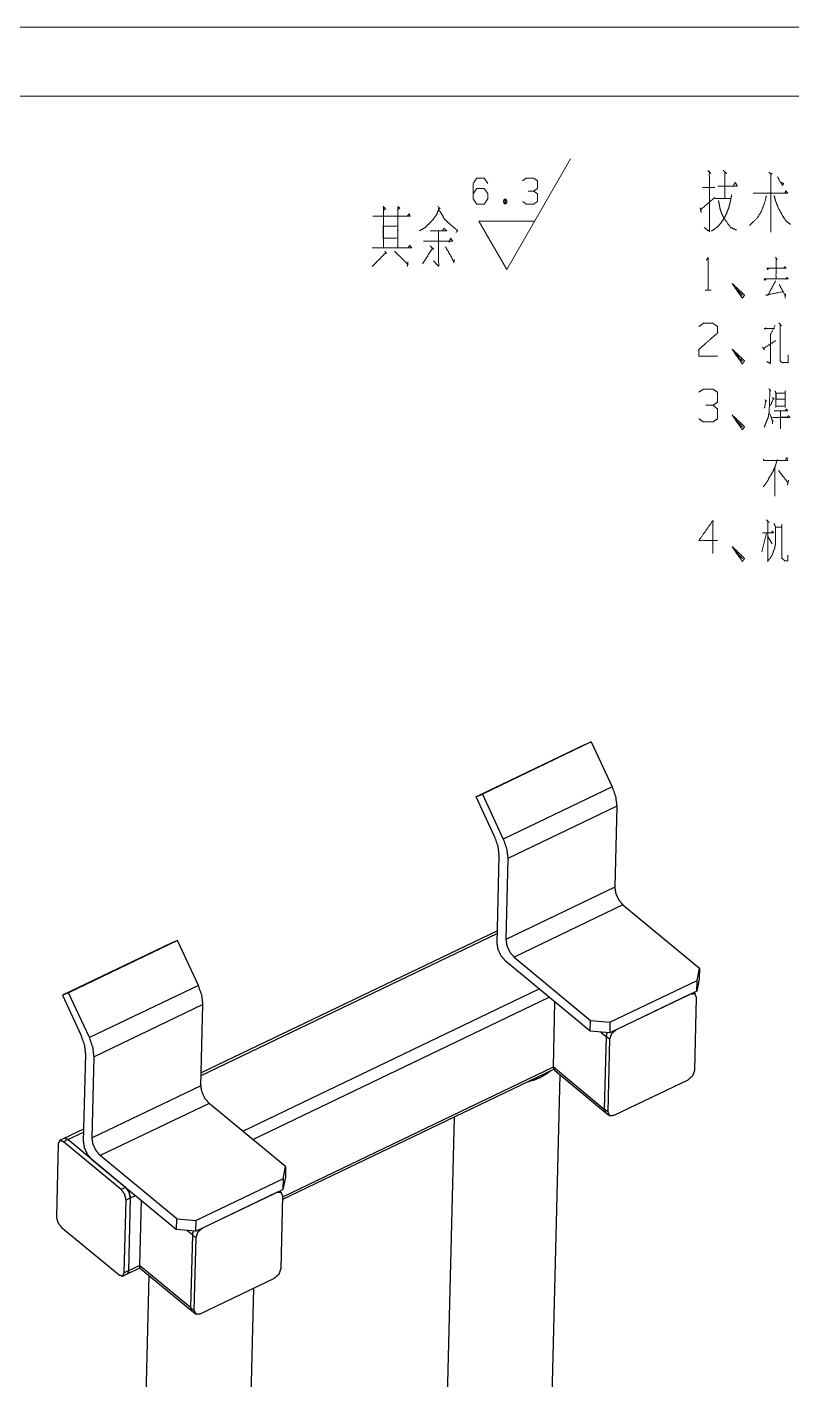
# Model space of a CAD drawing. Header units: millimetres. Extents: x 0 to 420, y 0 to 297.
# Drawn here: x 310.5 to 365.9, y 199.1 to 297 of the extents above; entities that cross this region are included whole.
import ezdxf

# ---------------------------------------------------------------- set-up
doc = ezdxf.new("R2010")
doc.units = ezdxf.units.MM
doc.layers.add('101', color=7, linetype='Continuous', true_color=0xffffff)

msp = doc.modelspace()

# ---------------------------------------------------------------- linework, layer by layer
at = {"layer": '101', "color": 133, "linetype": 'Continuous', "lineweight": 18}
for p, q in [((420, 297), (0, 297)), ((415, 292), (25, 292))]:
    msp.add_line(p, q, dxfattribs=at)
at = {"layer": '101', "color": 43, "linetype": 'Continuous', "lineweight": 18}
for p, q in [((345.265, 279.451), (349.881, 287.451)), ((345.084, 284.541), (345.21, 284.206)), ((343.245, 282.951), (347.284, 282.951)), ((345.265, 279.451), (343.245, 282.951))]:
    msp.add_line(p, q, dxfattribs=at)
at = {"layer": '101', "color": 72, "linetype": 'Continuous', "lineweight": 18}
for p, q in [((359.42, 285.382), (360.321, 285.382)), ((360.321, 284.594), (361.461, 284.594)), ((359.632, 277.944), (360.056, 277.944)), ((364.662, 265.082), (364.662, 263.032)), ((364.927, 264.907), (365.599, 264.032)), ((365.652, 264.207), (365.581, 263.832)), ((364.061, 260.369), (363.725, 259.019)), ((364.132, 260.169), (364.468, 259.594))]:
    msp.add_line(p, q, dxfattribs=at)
at = {"layer": '101', "color": 92, "linetype": 'Continuous', "lineweight": 25}
for p, q in [((350.928, 245.061), (343.045, 241.281)), ((351.376, 245.249), (343.494, 241.468)), ((350.928, 245.061), (351.376, 245.249)), ((351.376, 245.249), (352.887, 241.998)), ((352.887, 241.998), (345.005, 238.218)), ((343.045, 241.281), (343.494, 241.468)), ((344.382, 238.406), (343.045, 241.281)), ((343.494, 241.468), (345.005, 238.218)), ((353.221, 240.606), (345.338, 236.826)), ((353.221, 240.606), (353.076, 234.737)), ((344.56, 230.692), (344.715, 237.014)), ((345.338, 236.826), (345.194, 230.957)), ((353.076, 234.737), (345.194, 230.957)), ((353.672, 233.455), (345.79, 229.675)), ((353.672, 233.455), (359.208, 228.879)), ((323.141, 221.101), (344.576, 231.382)), ((344.582, 231.591), (323.147, 221.31)), ((320.975, 230.695), (313.092, 226.915)), ((321.423, 230.883), (313.541, 227.102)), ((321.423, 230.883), (320.975, 230.695)), ((322.934, 227.632), (321.423, 230.883)), ((351.306, 224.325), (345.156, 229.41)), ((345.79, 229.675), (351.325, 225.099)), ((359.035, 227.993), (359.208, 228.879)), ((359.208, 228.879), (359.189, 228.105)), ((322.934, 227.632), (315.052, 223.852)), ((326.15, 217.08), (347.616, 227.376)), ((359.016, 227.219), (352.71, 224.194)), ((352.729, 224.968), (359.035, 227.993)), ((359.189, 228.105), (359.016, 227.219)), ((359.016, 227.219), (359.035, 227.993)), ((313.541, 227.102), (313.092, 226.915)), ((313.092, 226.915), (314.429, 224.04)), ((315.052, 223.852), (313.541, 227.102)), ((323.268, 226.24), (315.385, 222.46)), ((323.123, 220.371), (323.268, 226.24)), ((326.87, 216.485), (348.336, 226.78)), ((348.632, 221.724), (348.748, 226.44)), ((351.306, 224.325), (351.325, 225.099)), ((352.71, 224.194), (351.306, 224.325)), ((351.325, 225.099), (352.729, 224.968)), ((352.729, 224.968), (352.71, 224.194)), ((352.064, 224.255), (352.452, 223.934)), ((352.452, 223.934), (352.322, 218.673)), ((314.762, 222.648), (314.606, 216.326)), ((315.241, 216.591), (315.385, 222.46)), ((329.045, 212.146), (348.667, 221.557)), ((329.05, 212.332), (348.631, 221.723)), ((348.632, 221.724), (352.322, 218.673)), ((348.723, 221.488), (352.413, 218.437)), ((323.123, 220.371), (315.241, 216.591)), ((346.406, 110.643), (349.13, 221.151)), ((323.719, 219.089), (315.837, 215.309)), ((329.255, 214.513), (323.719, 219.089)), ((341.452, 218.096), (338.808, 110.83)), ((314.629, 217.225), (313.209, 216.544)), ((313.48, 216.467), (314.624, 217.016)), ((317.663, 213.01), (313.48, 216.467)), ((315.202, 215.044), (321.353, 209.959)), ((321.372, 210.733), (315.837, 215.309)), ((329.081, 213.627), (329.255, 214.513)), ((329.255, 214.513), (329.236, 213.739)), ((329.081, 213.627), (322.776, 210.602)), ((329.236, 213.739), (329.062, 212.853)), ((329.081, 213.627), (329.062, 212.853)), ((322.757, 209.828), (329.062, 212.853)), ((317.891, 206.98), (318.02, 212.24)), ((318.02, 212.24), (318.383, 212.415)), ((318.795, 212.074), (318.679, 207.358)), ((321.353, 209.959), (321.372, 210.733)), ((321.372, 210.733), (322.776, 210.602)), ((322.757, 209.828), (322.776, 210.602)), ((322.757, 209.828), (321.353, 209.959)), ((322.499, 209.568), (322.111, 209.888)), ((322.499, 209.568), (322.369, 204.307)), ((319.36, 206.634), (316.738, 100.245)), ((317.781, 206.744), (318.714, 207.191)), ((317.891, 206.98), (318.679, 207.358)), ((322.369, 204.307), (318.679, 207.358)), ((318.77, 207.122), (322.46, 204.071)), ((324.335, 100.057), (326.94, 205.718))]:
    msp.add_line(p, q, dxfattribs=at)
at = {"layer": '101', "color": 72, "linetype": 'Continuous', "lineweight": 25}
for p, q in [((358.543, 226.992), (353.183, 224.421)), ((358.913, 226.99), (358.776, 227.104)), ((358.874, 221.494), (359.004, 226.755)), ((352.452, 223.934), (352.322, 218.673)), ((352.698, 223.73), (352.452, 223.934)), ((352.698, 223.73), (352.569, 218.469)), ((353.03, 218.232), (358.39, 220.803)), ((352.569, 218.469), (352.322, 218.673)), ((352.413, 218.437), (352.659, 218.234)), ((313.209, 216.544), (312.894, 216.393)), ((313.48, 216.467), (313.165, 216.316)), ((317.663, 213.01), (313.48, 216.467)), ((312.784, 216.157), (312.655, 210.896)), ((317.347, 212.858), (313.165, 216.316)), ((317.663, 213.01), (317.347, 212.858)), ((328.589, 212.626), (323.229, 210.055)), ((328.96, 212.624), (328.823, 212.738)), ((317.575, 206.828), (317.705, 212.089)), ((318.02, 212.24), (317.705, 212.089)), ((317.891, 206.98), (318.02, 212.24)), ((328.921, 207.128), (329.051, 212.389)), ((313.012, 210.127), (317.195, 206.669)), ((322.499, 209.568), (322.369, 204.307)), ((322.499, 209.568), (322.745, 209.364)), ((322.745, 209.364), (322.615, 204.103)), ((317.466, 206.593), (317.781, 206.744)), ((317.891, 206.98), (317.575, 206.828)), ((323.077, 203.866), (328.437, 206.437)), ((322.369, 204.307), (322.615, 204.103)), ((322.46, 204.071), (322.706, 203.868))]:
    msp.add_line(p, q, dxfattribs=at)
at = {"layer": '101', "color": 43, "linetype": 'Continuous', "lineweight": 18}
for points, knots in [([(342.833, 284.935), (343.083, 285.309), (343.626, 285.309), (343.89, 284.935), (343.89, 284.561), (343.626, 284.187), (343.083, 284.187), (342.833, 284.561), (342.833, 285.683), (343.083, 286.057), (343.626, 286.057), (343.89, 285.683)], [0, 0, 0.076963, 0.169763, 0.248074, 0.312018, 0.39033, 0.48313, 0.560092, 0.751926, 0.828889, 0.921689, 1, 1]), ([(347.211, 285.132), (347.475, 285.309), (347.475, 285.88), (347.211, 286.057), (346.668, 286.057), (346.404, 285.88)], [0, 0, 0.153872, 0.429849, 0.583721, 0.846128, 1, 1]), ([(346.418, 284.364), (346.668, 284.187), (347.211, 284.187), (347.475, 284.364), (347.475, 284.935), (347.211, 285.132), (346.807, 285.132)], [0, 0, 0.12412, 0.343693, 0.472448, 0.703377, 0.836727, 1, 1]), ([(345.084, 284.206), (345.21, 284.206), (345.279, 284.383), (345.21, 284.541), (345.084, 284.541), (345.015, 284.383), (345.084, 284.206), (345.21, 284.541)], [0, 0, 0.093983, 0.236792, 0.365957, 0.45994, 0.589105, 0.731914, 1, 1])]:
    msp.add_open_spline(points, degree=1, knots=knots, dxfattribs=at)
at = {"layer": '101', "color": 72, "linetype": 'Continuous', "lineweight": 18}
for points, knots in [([(359.818, 286.619), (360.03, 286.394), (359.924, 286.544), (359.924, 282.194), (359.552, 282.494)], [0, 0, 0.058118, 0.092645, 0.910293, 1, 1]), ([(360.931, 286.619), (361.17, 286.394), (361.037, 286.469), (361.037, 284.632)], [0, 0, 0.141501, 0.207218, 1, 1]), ([(364.24, 286.469), (364.478, 286.357), (364.372, 286.394), (364.372, 282.157), (364.372, 284.969), (363.1, 284.969), (365.592, 284.969), (365.459, 285.157), (365.406, 284.969)], [0, 0, 0.022712, 0.032399, 0.397212, 0.639344, 0.748901, 0.963455, 0.983225, 1, 1]), ([(364.849, 286.169), (365.221, 285.532), (365.3, 285.682), (365.115, 285.757)], [0, 0, 0.666004, 0.819281, 1, 1]), ([(360.533, 285.494), (361.939, 285.494), (361.806, 285.757), (361.673, 285.532)], [0, 0, 0.716771, 0.866787, 1, 1]), ([(336.305, 284.013), (336.49, 283.863), (336.331, 283.713), (336.331, 284.013), (336.331, 281.013), (336.331, 283.301), (335.562, 283.301), (338.293, 283.301), (337.365, 283.301), (337.365, 283.976), (337.365, 281.013), (337.365, 282.588), (336.305, 282.588), (336.305, 281.726), (337.365, 281.726), (337.365, 281.013), (335.509, 281.013), (338.373, 281.013), (338.24, 281.201), (338.107, 281.013)], [0, 0, 0.009717, 0.01862, 0.030836, 0.152989, 0.24613, 0.277436, 0.388627, 0.426411, 0.453896, 0.574522, 0.638652, 0.681834, 0.716953, 0.760134, 0.789145, 0.864711, 0.9813, 0.99065, 1, 1]), ([(337.392, 283.788), (337.524, 283.901), (337.365, 284.013)], [0, 0, 0.471535, 1, 1]), ([(340.276, 284.013), (340.435, 283.863), (340.356, 283.901), (340.197, 283.451), (339.931, 283.076), (339.613, 282.738), (339.322, 282.476), (338.95, 282.251)], [0, 0, 0.086309, 0.12102, 0.309421, 0.490705, 0.673783, 0.828666, 1, 1]), ([(359.261, 283.919), (359.34, 283.582), (359.287, 283.769), (360.321, 284.669)], [0, 0, 0.181306, 0.283187, 1, 1]), ([(361.541, 284.857), (361.435, 284.332), (361.329, 283.919), (361.196, 283.582), (361.037, 283.207), (360.772, 282.832), (360.507, 282.532), (360.083, 282.232)], [0, 0, 0.172181, 0.309106, 0.425668, 0.556623, 0.704264, 0.832969, 1, 1]), ([(360.586, 284.444), (360.639, 284.182), (360.692, 283.882), (360.798, 283.544), (360.958, 283.207), (361.461, 282.494), (361.885, 282.307)], [0, 0, 0.101609, 0.217193, 0.351417, 0.492973, 0.824035, 1, 1]), ([(364.054, 284.782), (363.922, 284.257), (363.683, 283.657), (363.418, 283.207), (362.835, 282.644)], [0, 0, 0.214887, 0.471142, 0.678416, 1, 1]), ([(364.611, 284.819), (364.717, 284.407), (364.929, 283.882), (365.194, 283.394), (365.486, 282.944), (365.804, 282.719)], [0, 0, 0.172227, 0.401193, 0.625588, 0.842424, 1, 1]), ([(338.054, 283.301), (338.187, 283.488), (338.267, 283.301)], [0, 0, 0.529971, 1, 1]), ([(340.329, 283.788), (340.541, 283.488), (340.727, 283.113), (341.098, 282.776), (341.549, 282.401), (341.681, 282.288), (341.708, 282.288), (341.602, 282.138)], [0, 0, 0.16272, 0.348027, 0.570218, 0.82989, 0.906889, 0.918635, 1, 1]), ([(339.719, 282.251), (340.912, 282.251), (340.727, 282.438), (340.594, 282.251)], [0, 0, 0.707431, 0.863851, 1, 1]), ([(340.329, 282.251), (340.329, 279.663), (339.958, 280.076)], [0, 0, 0.823415, 1, 1]), ([(339.719, 281.163), (339.958, 280.901), (339.905, 281.013), (339.163, 279.851)], [0, 0, 0.190889, 0.257814, 1, 1]), ([(339.242, 281.501), (341.337, 281.501), (341.204, 281.726), (341.071, 281.426)], [0, 0, 0.780475, 0.877786, 1, 1]), ([(340.833, 281.088), (341.443, 280.001), (341.469, 280.151), (341.416, 279.926)], [0, 0, 0.764772, 0.858208, 1, 1]), ([(336.437, 280.788), (336.543, 280.601), (336.517, 280.676), (335.509, 279.663)], [0, 0, 0.125001, 0.171159, 1, 1]), ([(337.127, 280.788), (338.107, 279.813), (338.107, 280.001), (338.054, 279.663)], [0, 0, 0.723289, 0.821343, 1, 1]), ([(359.703, 280.119), (359.844, 280.319), (359.844, 277.944)], [0, 0, 0.093489, 1, 1]), ([(364.715, 280.344), (364.839, 280.169), (364.75, 280.244), (364.75, 278.769), (363.884, 278.769), (365.634, 278.769), (365.546, 278.869), (365.44, 278.744)], [0, 0, 0.045422, 0.069988, 0.382589, 0.566135, 0.936978, 0.965261, 1, 1]), ([(364.238, 279.544), (364.15, 279.444), (364.096, 279.544), (365.475, 279.544), (365.387, 279.669), (365.316, 279.544)], [0, 0, 0.069428, 0.128326, 0.845633, 0.925284, 1, 1]), ([(361.714, 278.219), (362.315, 277.594), (362.174, 277.594), (361.573, 278.444), (362.315, 277.369), (362.474, 277.594), (361.573, 278.444)], [0, 0, 0.178028, 0.207066, 0.420802, 0.689039, 0.745613, 1, 1]), ([(364.008, 278.744), (363.937, 278.669), (363.884, 278.769)], [0, 0, 0.476601, 1, 1]), ([(364.715, 278.619), (364.167, 277.594), (364.008, 277.594), (365.263, 277.844), (364.98, 278.369), (365.422, 277.544), (365.44, 277.694), (365.404, 277.369)], [0, 0, 0.252058, 0.286558, 0.564066, 0.69339, 0.896354, 0.929106, 1, 1]), ([(359.172, 275.332), (359.491, 275.557), (360.18, 275.557), (360.516, 275.332), (360.516, 274.857), (359.155, 273.657), (359.172, 273.182), (360.516, 273.182)], [0, 0, 0.069695, 0.192978, 0.265279, 0.350229, 0.674741, 0.759749, 1, 1]), ([(364.026, 275.232), (363.99, 275.132), (363.902, 275.182), (364.644, 275.182)], [0, 0, 0.111652, 0.218549, 1, 1]), ([(364.68, 275.407), (364.344, 274.707), (364.344, 272.657), (364.096, 272.782)], [0, 0, 0.250154, 0.910669, 1, 1]), ([(364.963, 275.582), (365.139, 275.382), (365.051, 275.432), (365.051, 272.907), (365.069, 272.782), (365.228, 272.707), (365.634, 272.707), (365.634, 273.282)], [0, 0, 0.063903, 0.088215, 0.692697, 0.722919, 0.765024, 0.862342, 1, 1]), ([(363.778, 273.832), (363.92, 273.632), (363.849, 273.732), (364.715, 274.307)], [0, 0, 0.174096, 0.261152, 1, 1]), ([(361.714, 273.457), (362.315, 272.832), (362.174, 272.832), (361.573, 273.682), (362.315, 272.607), (362.474, 272.832), (361.573, 273.682)], [0, 0, 0.178028, 0.207066, 0.420802, 0.689039, 0.745613, 1, 1]), ([(360.18, 269.619), (360.516, 269.844), (360.516, 270.569), (360.18, 270.794), (359.491, 270.794), (359.155, 270.569)], [0, 0, 0.153881, 0.429852, 0.583737, 0.846128, 1, 1]), ([(364.238, 270.819), (364.362, 270.644), (364.309, 270.719), (364.256, 269.144), (364.185, 268.744), (364.026, 268.369), (363.902, 268.044)], [0, 0, 0.070423, 0.100605, 0.618414, 0.751883, 0.885732, 1, 1]), ([(364.68, 270.669), (364.733, 270.519), (364.733, 269.469), (364.733, 269.569), (365.404, 269.569), (365.404, 269.469), (365.404, 270.669), (365.404, 270.494), (364.75, 270.494), (364.75, 270.069), (365.387, 270.069)], [0, 0, 0.030763, 0.233819, 0.253158, 0.383049, 0.402389, 0.63445, 0.668292, 0.794762, 0.876952, 1, 1]), ([(359.172, 268.644), (359.491, 268.419), (360.18, 268.419), (360.516, 268.644), (360.516, 269.369), (360.18, 269.619), (359.667, 269.619)], [0, 0, 0.124122, 0.343688, 0.472453, 0.703382, 0.836742, 1, 1]), ([(363.937, 270.019), (364.079, 269.919), (364.008, 269.969), (363.92, 269.419)], [0, 0, 0.212016, 0.318024, 1, 1]), ([(364.485, 270.194), (364.609, 270.069), (364.574, 270.119), (364.344, 269.594)], [0, 0, 0.2171, 0.292679, 1, 1]), ([(364.609, 269.219), (365.599, 269.219), (365.51, 269.344), (365.422, 269.244)], [0, 0, 0.775514, 0.895461, 1, 1]), ([(361.714, 268.694), (362.315, 268.069), (362.174, 268.069), (361.573, 268.919), (362.315, 267.844), (362.474, 268.069), (361.573, 268.919)], [0, 0, 0.178028, 0.207066, 0.420802, 0.689039, 0.745613, 1, 1]), ([(364.309, 268.994), (364.521, 268.419), (364.521, 268.519), (364.485, 268.269)], [0, 0, 0.634855, 0.738446, 1, 1]), ([(364.521, 268.744), (365.74, 268.744), (365.652, 268.869), (365.564, 268.769), (365.069, 268.769), (365.069, 269.244), (365.069, 267.919)], [0, 0, 0.320853, 0.361123, 0.396236, 0.526437, 0.651407, 1, 1]), ([(363.831, 265.732), (363.884, 265.632), (365.581, 265.632), (365.546, 265.832), (365.44, 265.707)], [0, 0, 0.051998, 0.831408, 0.924705, 1, 1]), ([(364.839, 265.632), (364.839, 265.707), (364.715, 265.257), (364.521, 264.832), (364.397, 264.607), (364.256, 264.382), (364.132, 264.132), (363.973, 263.907), (363.831, 263.732)], [0, 0, 0.032458, 0.234398, 0.436628, 0.547735, 0.662718, 0.783421, 0.902653, 1, 1]), ([(360.516, 259.844), (359.172, 259.844), (360.18, 261.269), (360.18, 258.894)], [0, 0, 0.245874, 0.565298, 1, 1]), ([(363.778, 260.394), (364.574, 260.394), (364.485, 260.519), (364.415, 260.369)], [0, 0, 0.713801, 0.851183, 1, 1]), ([(364.061, 261.319), (364.256, 261.144), (364.15, 261.244), (364.15, 258.294)], [0, 0, 0.077914, 0.121329, 1, 1]), ([(364.591, 261.069), (364.715, 260.844), (364.715, 259.594), (364.644, 259.244), (364.574, 259.094), (364.521, 258.894), (364.432, 258.719), (364.326, 258.544), (364.185, 258.394)], [0, 0, 0.090307, 0.529927, 0.655504, 0.713825, 0.786591, 0.855541, 0.927503, 1, 1]), ([(364.733, 260.794), (365.175, 260.794), (365.175, 260.994), (365.175, 258.544), (365.298, 258.444), (365.387, 258.369), (365.599, 258.369), (365.599, 258.769)], [0, 0, 0.111056, 0.161322, 0.777049, 0.817032, 0.846159, 0.899469, 1, 1]), ([(361.714, 259.169), (362.315, 258.544), (362.174, 258.544), (361.573, 259.394), (362.315, 258.319), (362.474, 258.544), (361.573, 259.394)], [0, 0, 0.178028, 0.207066, 0.420802, 0.689039, 0.745613, 1, 1])]:
    msp.add_open_spline(points, degree=1, knots=knots, dxfattribs=at)
at = {"layer": '101', "color": 92, "linetype": 'Continuous', "lineweight": 25}
for points, knots in [([(352.887, 241.998), (353.142, 241.276), (353.221, 240.606)], [0, 0, 0.53183, 1, 1]), ([(344.715, 237.014), (344.636, 237.683), (344.382, 238.406)], [0, 0, 0.468156, 1, 1]), ([(345.005, 238.218), (345.259, 237.495), (345.338, 236.826)], [0, 0, 0.531844, 1, 1]), ([(353.076, 234.737), (353.149, 234.283), (353.367, 233.813), (353.672, 233.455)], [0, 0, 0.318089, 0.675386, 1, 1]), ([(345.156, 229.41), (344.851, 229.768), (344.632, 230.237), (344.56, 230.692)], [0, 0, 0.324632, 0.681915, 1, 1]), ([(345.194, 230.957), (345.267, 230.502), (345.485, 230.033), (345.79, 229.675)], [0, 0, 0.318099, 0.675379, 1, 1]), ([(323.268, 226.24), (323.189, 226.91), (322.934, 227.632)], [0, 0, 0.468156, 1, 1]), ([(314.429, 224.04), (314.683, 223.317), (314.762, 222.648)], [0, 0, 0.53183, 1, 1]), ([(315.385, 222.46), (315.306, 223.129), (315.052, 223.852)], [0, 0, 0.46817, 1, 1]), ([(352.529, 224.211), (352.473, 224.069), (352.452, 223.934)], [0, 0, 0.527095, 1, 1]), ([(347.709, 220.983), (348.098, 221.198), (348.435, 221.446)], [0, 0, 0.515035, 1, 1]), ([(348.632, 221.724), (348.653, 221.587), (348.723, 221.488)], [0, 0, 0.535356, 1, 1]), ([(323.719, 219.089), (323.414, 219.447), (323.196, 219.916), (323.123, 220.371)], [0, 0, 0.324621, 0.681902, 1, 1]), ([(346.808, 220.666), (347.277, 220.804), (347.709, 220.983)], [0, 0, 0.510752, 1, 1]), ([(352.322, 218.673), (352.344, 218.536), (352.413, 218.437)], [0, 0, 0.535367, 1, 1]), ([(313.48, 216.467), (313.334, 216.55), (313.209, 216.544)], [0, 0, 0.574217, 1, 1]), ([(315.837, 215.309), (315.532, 215.667), (315.313, 216.136), (315.241, 216.591)], [0, 0, 0.324629, 0.681902, 1, 1]), ([(314.606, 216.326), (314.679, 215.871), (314.897, 215.401), (315.202, 215.044)], [0, 0, 0.318087, 0.675386, 1, 1]), ([(317.663, 213.01), (317.92, 212.658), (318.02, 212.24)], [0, 0, 0.50378, 1, 1]), ([(322.576, 209.845), (322.52, 209.703), (322.499, 209.568)], [0, 0, 0.527176, 1, 1]), ([(317.891, 206.98), (317.86, 206.829), (317.781, 206.744)], [0, 0, 0.569007, 1, 1]), ([(318.77, 207.122), (318.7, 207.221), (318.679, 207.358)], [0, 0, 0.464627, 1, 1]), ([(322.369, 204.307), (322.391, 204.17), (322.46, 204.071)], [0, 0, 0.535361, 1, 1])]:
    msp.add_open_spline(points, degree=1, knots=knots, dxfattribs=at)
at = {"layer": '101', "color": 72, "linetype": 'Continuous', "lineweight": 25}
for points, knots in [([(359.004, 226.755), (358.874, 227.016), (358.543, 226.992)], [0, 0, 0.468361, 1, 1]), ([(353.183, 224.421), (352.845, 224.125), (352.698, 223.73)], [0, 0, 0.516292, 1, 1]), ([(352.529, 224.211), (352.473, 224.069), (352.452, 223.934)], [0, 0, 0.527095, 1, 1]), ([(358.39, 220.803), (358.728, 221.099), (358.874, 221.494)], [0, 0, 0.516275, 1, 1]), ([(352.322, 218.673), (352.344, 218.536), (352.413, 218.437)], [0, 0, 0.535367, 1, 1]), ([(352.569, 218.469), (352.699, 218.208), (353.03, 218.232)], [0, 0, 0.468392, 1, 1]), ([(313.48, 216.467), (313.334, 216.55), (313.209, 216.544)], [0, 0, 0.574217, 1, 1]), ([(313.165, 216.316), (312.901, 216.396), (312.784, 216.157)], [0, 0, 0.509637, 1, 1]), ([(317.705, 212.089), (317.605, 212.507), (317.347, 212.858)], [0, 0, 0.49622, 1, 1]), ([(318.02, 212.24), (317.92, 212.658), (317.663, 213.01)], [0, 0, 0.49622, 1, 1]), ([(329.051, 212.389), (328.921, 212.65), (328.589, 212.626)], [0, 0, 0.468392, 1, 1]), ([(312.655, 210.896), (312.755, 210.479), (313.012, 210.127)], [0, 0, 0.49622, 1, 1]), ([(322.576, 209.845), (322.52, 209.703), (322.499, 209.568)], [0, 0, 0.527176, 1, 1]), ([(323.229, 210.055), (322.892, 209.759), (322.745, 209.364)], [0, 0, 0.516264, 1, 1]), ([(317.195, 206.669), (317.459, 206.59), (317.575, 206.828)], [0, 0, 0.509664, 1, 1]), ([(317.781, 206.744), (317.86, 206.829), (317.891, 206.98)], [0, 0, 0.430993, 1, 1]), ([(328.437, 206.437), (328.775, 206.733), (328.921, 207.128)], [0, 0, 0.516279, 1, 1]), ([(322.369, 204.307), (322.391, 204.17), (322.46, 204.071)], [0, 0, 0.535361, 1, 1]), ([(322.615, 204.103), (322.746, 203.842), (323.077, 203.866)], [0, 0, 0.468376, 1, 1])]:
    msp.add_open_spline(points, degree=1, knots=knots, dxfattribs=at)

doc.saveas('drawing.dxf')
